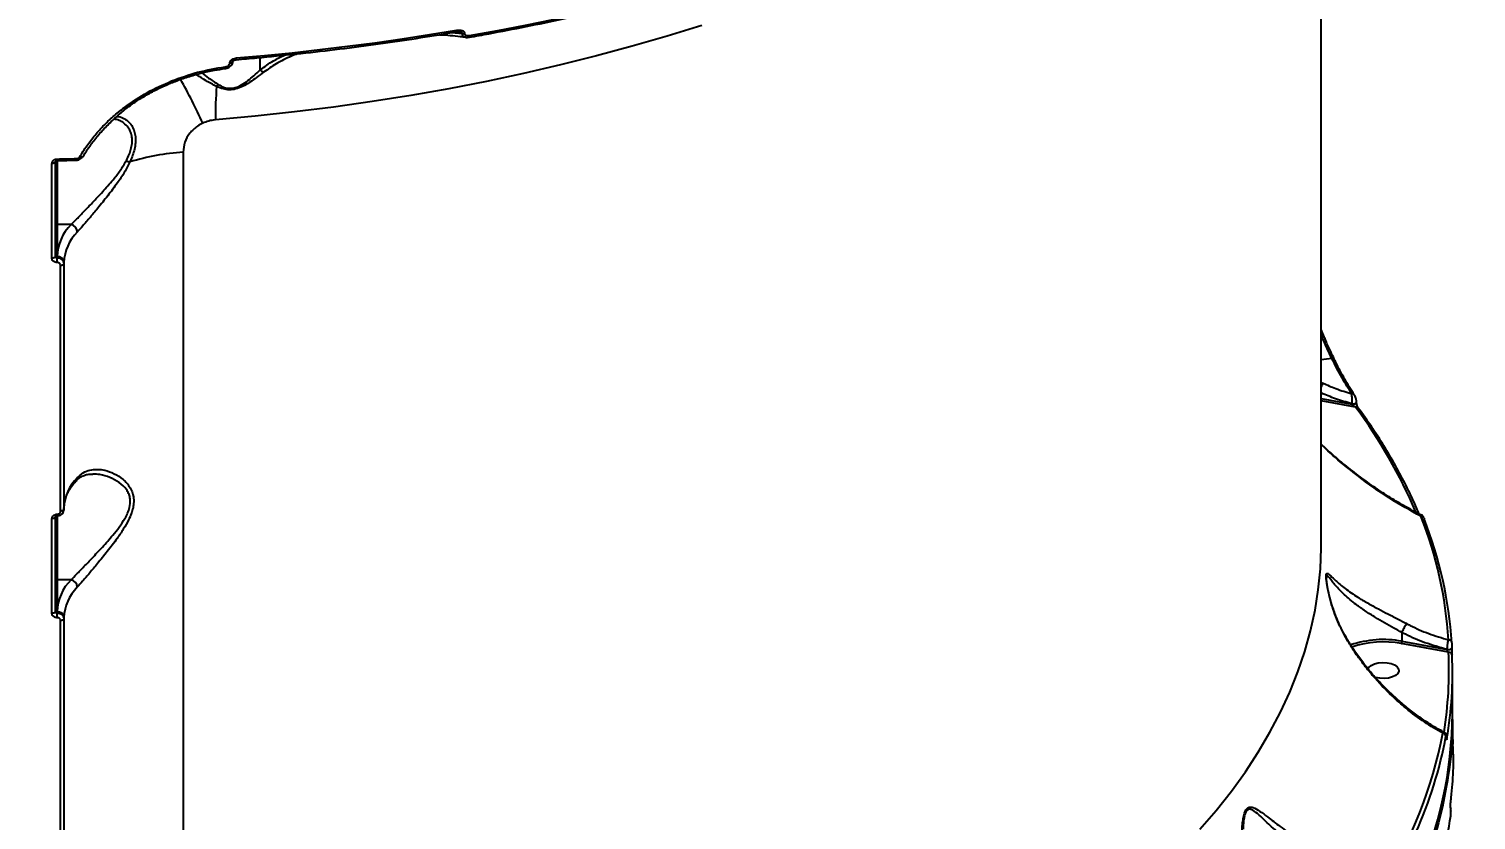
# Model space of a CAD drawing. Header units: millimetres. Extents: x -4153 to 4002, y -5023 to 3197.
# Drawn here: x -1159.8 to -740.8, y -1077 to -847.9 of the extents above; entities that cross this region are included whole.
import ezdxf

# ---------------------------------------------------------------- set-up
doc = ezdxf.new("R2010")
doc.units = ezdxf.units.MM
for name, color, linetype in [('DIKOM_ОБЪЕКТ', 7, 'Continuous'), ('DIKOM_РАЗМЕР_ЗОНА', 7, 'Continuous'), ('DIKOM_РАЗМЕР_ОБЪЕКТА', 7, 'Continuous')]:
    doc.layers.add(name, color=color, linetype=linetype)
doc.styles.add('style1', font='arialbd.ttf', dxfattribs={"width": 0.8})
doc.dimstyles.new('1-50', dxfattribs={"dimtxt": 300, "dimasz": 200, "dimexe": 100, "dimexo": 0, "dimgap": 100, "dimtad": 1, "dimtxsty": 'style1', "dimcen": 200, "dimclrd": 7, "dimclre": 7, "dimclrt": 7, "dimadec": 1, "dimazin": 2, "dimtfac": 1, "dimtmove": 0, "dimatfit": 2, "dimfxl": 0, "dimlwd": 25, "dimlwe": 18, "dimarcsym": 0})

# ---------------------------------------------------------------- blocks, each defined once
blk = doc.blocks.new('*D9')
at = {"layer": 'Defpoints', "color": 0, "transparency": 16777216}
for p in [(2370.19, 1747.32), (-2106.31, -2974.61), (1195.51, -2974.61)]:
    blk.add_point(p, dxfattribs=at)
at = {"layer": 'DIKOM_РАЗМЕР_ОБЪЕКТА', "color": 7, "lineweight": 18, "transparency": 16777216}
for p, q in [((2370.19, 1747.32), (-2206.31, 1747.32)), ((1195.51, -2974.61), (-2206.31, -2974.61))]:
    blk.add_line(p, q, dxfattribs=at)
at = {"layer": 'DIKOM_РАЗМЕР_ОБЪЕКТА', "color": 7, "lineweight": 25, "transparency": 16777216}
blk.add_line((-2106.31, 1547.32), (-2106.31, -2774.61), dxfattribs=at)
at = {"layer": 'DIKOM_РАЗМЕР_ОБЪЕКТА', "color": 7, "transparency": 16777216}
for points in [[(-2139.64, 1547.32), (-2072.98, 1547.32), (-2106.31, 1747.32)], [(-2139.64, -2774.61), (-2072.98, -2774.61), (-2106.31, -2974.61)]]:
    blk.add_solid(points, dxfattribs=at)
at = {"layer": 'DIKOM_РАЗМЕР_ОБЪЕКТА', "color": 7, "transparency": 16777216, "insert": (-2359.48, -612.26), "char_height": 300, "attachment_point": 5, "rotation": 90, "style": 'style1'}
blk.add_mtext('{\\fArial|b0|i0|c204|p34;4700}', dxfattribs=at)
blk = doc.blocks.new('*D10')
at = {"layer": 'Defpoints', "color": 0, "transparency": 16777216}
for p in [(4001.69, -909.96), (-3216.31, -1859.46), (4001.69, -4923)]:
    blk.add_point(p, dxfattribs=at)
at = {"layer": 'DIKOM_РАЗМЕР_ЗОНА', "color": 7, "lineweight": 18, "transparency": 16777216}
for p, q in [((4001.69, -909.96), (4001.69, -5023)), ((-3216.31, -1859.46), (-3216.31, -5023))]:
    blk.add_line(p, q, dxfattribs=at)
at = {"layer": 'DIKOM_РАЗМЕР_ЗОНА', "color": 7, "lineweight": 25, "transparency": 16777216}
blk.add_line((-3016.31, -4923), (3801.69, -4923), dxfattribs=at)
at = {"layer": 'DIKOM_РАЗМЕР_ЗОНА', "color": 7, "transparency": 16777216}
for points in [[(-3016.31, -4889.67), (-3016.31, -4956.33), (-3216.31, -4923)], [(3801.69, -4889.67), (3801.69, -4956.33), (4001.69, -4923)]]:
    blk.add_solid(points, dxfattribs=at)
at = {"layer": 'DIKOM_РАЗМЕР_ЗОНА', "color": 7, "transparency": 16777216, "insert": (392.69, -4669.83), "char_height": 300, "attachment_point": 5, "style": 'style1'}
blk.add_mtext('{\\fArial|b0|i0|c204|p34;7200}', dxfattribs=at)
blk = doc.blocks.new('*D11')
at = {"layer": 'Defpoints', "color": 0, "transparency": 16777216}
for p in [(2631.36, 3197.31), (-3702.81, -4429.79), (2071.05, -4429.79)]:
    blk.add_point(p, dxfattribs=at)
at = {"layer": 'DIKOM_РАЗМЕР_ЗОНА', "color": 7, "lineweight": 18, "transparency": 16777216}
for p, q in [((2631.36, 3197.31), (-3802.81, 3197.31)), ((2071.05, -4429.79), (-3802.81, -4429.79))]:
    blk.add_line(p, q, dxfattribs=at)
at = {"layer": 'DIKOM_РАЗМЕР_ЗОНА', "color": 7, "lineweight": 25, "transparency": 16777216}
blk.add_line((-3702.81, 2997.31), (-3702.81, -4229.79), dxfattribs=at)
at = {"layer": 'DIKOM_РАЗМЕР_ЗОНА', "color": 7, "transparency": 16777216}
for points in [[(-3736.14, 2997.31), (-3669.48, 2997.31), (-3702.81, 3197.31)], [(-3736.14, -4229.79), (-3669.48, -4229.79), (-3702.81, -4429.79)]]:
    blk.add_solid(points, dxfattribs=at)
at = {"layer": 'DIKOM_РАЗМЕР_ЗОНА', "color": 7, "transparency": 16777216, "insert": (-3955.98, -616.24), "char_height": 300, "attachment_point": 5, "rotation": 90, "style": 'style1'}
blk.add_mtext('{\\fArial|b0|i0|c204|p34;7600}', dxfattribs=at)
blk = doc.blocks.new('*D12')
at = {"layer": 'Defpoints', "color": 0, "transparency": 16777216}
for p in [(-1688.31, 690.56), (2486.69, 690.56), (-1688.31, -3442.2)]:
    blk.add_point(p, dxfattribs=at)
at = {"layer": 'DIKOM_РАЗМЕР_ОБЪЕКТА', "color": 7, "lineweight": 18, "transparency": 16777216}
for p, q in [((-1688.31, 690.56), (-1688.31, -3542.2)), ((2486.69, 690.56), (2486.69, -3542.2))]:
    blk.add_line(p, q, dxfattribs=at)
at = {"layer": 'DIKOM_РАЗМЕР_ОБЪЕКТА', "color": 7, "lineweight": 25, "transparency": 16777216}
blk.add_line((2286.69, -3442.2), (-1488.31, -3442.2), dxfattribs=at)
at = {"layer": 'DIKOM_РАЗМЕР_ОБЪЕКТА', "color": 7, "transparency": 16777216}
for points in [[(-1488.31, -3408.87), (-1488.31, -3475.54), (-1688.31, -3442.2)], [(2286.69, -3408.87), (2286.69, -3475.54), (2486.69, -3442.2)]]:
    blk.add_solid(points, dxfattribs=at)
at = {"layer": 'DIKOM_РАЗМЕР_ОБЪЕКТА', "color": 7, "transparency": 16777216, "insert": (399.19, -3189.03), "char_height": 300, "attachment_point": 5, "style": 'style1'}
blk.add_mtext('{\\fArial|b0|i0|c204|p34;4175}', dxfattribs=at)

msp = doc.modelspace()

# ---------------------------------------------------------------- linework, layer by layer
at = {"layer": 'DIKOM_ОБЪЕКТ', "color": 7, "linetype": 'Continuous'}
for p, q in [((-785.675, -997.291), (-785.675, -735.183)), ((-1037.436, -848.934), (-1034.333, -849.214)), ((-1034.333, -849.109), (-1036.374, -848.755)), ((-1034.333, -849.214), (-1034.333, -849.109)), ((-1033.695, -849.11), (-1033.695, -849.214)), ((-1101.656, -857.797), (-1101.656, -857.722)), ((-1100.813, -857.288), (-1100.813, -857.236)), ((-1092.863, -859.726), (-1092.863, -856.141)), ((-1102.988, -859.309), (-1102.983, -859.31)), ((-1115.173, -883.545), (-1115.173, -1183.554)), ((-1153.14, -914.283), (-1153.14, -886.854)), ((-1152.175, -886.339), (-1152.175, -913.768)), ((-1151.675, -885.994), (-1151.675, -904.54)), ((-1151.655, -886.025), (-1146.035, -885.895)), ((-1147.625, -904.54), (-1151.675, -904.54)), ((-1151.675, -904.54), (-1151.675, -913.809)), ((-1151.675, -913.809), (-1151.675, -914.169)), ((-1150.634, -987.522), (-1150.634, -916.377)), ((-1149.675, -915.523), (-1149.675, -915.863)), ((-1149.675, -915.863), (-1149.675, -987.008)), ((-784.79, -937.069), (-785.675, -934.932)), ((-782.589, -943.305), (-785.675, -943.676)), ((-781.904, -943.488), (-781.898, -943.499)), ((-785.675, -950.225), (-785.104, -950.488)), ((-785.675, -954.888), (-776.763, -956.497)), ((-776.082, -953.805), (-776.068, -953.825)), ((-775.734, -957.384), (-785.675, -955.589)), ((-776.763, -956.497), (-776.763, -956.416)), ((-775.432, -956.011), (-775.432, -955.93)), ((-1153.14, -1017.143), (-1153.14, -989.714)), ((-1152.175, -989.199), (-1152.175, -1016.628)), ((-1151.675, -988.854), (-1151.675, -1007.401)), ((-1147.625, -1007.401), (-1151.675, -1007.401)), ((-1151.675, -1007.401), (-1151.675, -1016.669)), ((-1151.675, -1016.669), (-1151.675, -1017.029)), ((-1150.634, -1090.382), (-1150.634, -1019.238)), ((-1149.675, -1018.383), (-1149.675, -1018.723)), ((-1149.675, -1018.723), (-1149.675, -1089.868)), ((-748.801, -1028.388), (-762.487, -1025.882)), ((-762.323, -1022.678), (-762.321, -1022.671)), ((-762.323, -1022.678), (-762.323, -1025.211)), ((-762.323, -1025.211), (-749.178, -1027.617)), ((-749.178, -1027.617), (-749.178, -1027.589)), ((-747.843, -1027.104), (-747.844, -1027.089)), ((-747.843, -1027.132), (-747.844, -1027.117)), ((-747.843, -1027.132), (-747.843, -1027.104)), ((-747.675, -1046.107), (-747.675, -1034.535)), ((-749.433, -1052.91), (-749.438, -1052.957)), ((-749.438, -1053.046), (-749.438, -1052.957)), ((-749.433, -1052.999), (-749.438, -1053.046)), ((-749.433, -1052.999), (-749.433, -1052.91)), ((-748.179, -1073.507), (-748.181, -1073.554)), ((-748.136, -1074.408), (-748.181, -1073.554)), ((-748.134, -1074.359), (-748.136, -1074.408))]:
    msp.add_line(p, q, dxfattribs=at)
at = {"layer": 'DIKOM_ОБЪЕКТ', "color": 7, "linetype": 'Continuous', "flags": 128}
for points in [[(-1032.221, -849.761), (-1024.088, -848.286), (-1016.016, -846.725), (-1008.007, -845.079), (-1000.066, -843.348), (-992.196, -841.534), (-984.4, -839.638), (-976.681, -837.659), (-969.042, -835.599)], [(-965.035, -846.834), (-975.006, -849.94), (-985.155, -852.887), (-995.474, -855.674), (-1005.954, -858.297), (-1016.584, -860.754), (-1027.354, -863.043), (-1038.255, -865.162), (-1049.277, -867.109), (-1060.408, -868.882), (-1071.639, -870.479), (-1082.96, -871.899), (-1094.36, -873.14), (-1105.828, -874.202)], [(-1099.7, -856.273), (-1091.622, -855.549), (-1083.574, -854.744), (-1075.557, -853.858), (-1067.575, -852.892), (-1059.632, -851.845), (-1051.73, -850.719), (-1043.872, -849.514), (-1036.061, -848.23)], [(-1036.207, -848.727), (-1036.2, -848.725), (-1036.153, -848.693), (-1036.114, -848.624), (-1036.085, -848.521), (-1036.067, -848.388), (-1036.061, -848.23)], [(-1032.37, -850.258), (-1032.352, -850.253), (-1032.307, -850.214), (-1032.27, -850.143), (-1032.243, -850.041), (-1032.226, -849.912), (-1032.221, -849.761)], [(-1100.813, -857.213), (-1100.85, -857.352), (-1100.964, -857.486), (-1101.147, -857.598), (-1101.384, -857.679), (-1101.656, -857.722)], [(-1100.813, -857.288), (-1100.85, -857.426), (-1100.964, -857.56), (-1101.147, -857.672), (-1101.384, -857.753), (-1101.656, -857.797)], [(-1131.262, -870.569), (-1131.304, -870.588), (-1131.37, -870.582), (-1131.453, -870.547), (-1131.552, -870.483), (-1131.661, -870.395), (-1131.778, -870.284)], [(-1152.175, -886.339), (-1152.193, -886.437), (-1152.248, -886.532), (-1152.337, -886.619), (-1152.456, -886.697), (-1152.602, -886.761), (-1152.769, -886.81), (-1152.95, -886.841), (-1153.14, -886.854)], [(-1151.637, -885.54), (-1150.933, -885.526), (-1150.23, -885.511), (-1149.527, -885.495), (-1148.823, -885.479), (-1148.12, -885.463), (-1147.417, -885.446), (-1146.713, -885.428), (-1146.01, -885.41)], [(-1144.302, -884.897), (-1144.338, -884.945), (-1144.413, -884.995), (-1144.517, -885.024), (-1144.643, -885.03), (-1144.789, -885.014), (-1144.949, -884.975), (-1145.116, -884.916)], [(-1152.175, -913.768), (-1152.193, -913.867), (-1152.248, -913.961), (-1152.337, -914.049), (-1152.456, -914.126), (-1152.602, -914.19), (-1152.769, -914.239), (-1152.95, -914.27), (-1153.14, -914.283)], [(-1149.675, -915.863), (-1149.693, -915.961), (-1149.747, -916.055), (-1149.835, -916.142), (-1149.954, -916.22), (-1150.099, -916.284), (-1150.264, -916.332), (-1150.445, -916.364), (-1150.634, -916.377)], [(-776.763, -956.416), (-776.485, -956.444), (-776.203, -956.431), (-775.939, -956.378), (-775.715, -956.289), (-775.548, -956.171), (-775.453, -956.034), (-775.432, -955.923)], [(-776.763, -956.497), (-776.485, -956.525), (-776.203, -956.512), (-775.939, -956.459), (-775.715, -956.37), (-775.548, -956.252), (-775.453, -956.114), (-775.432, -956.012)], [(-1149.675, -987.008), (-1149.693, -987.106), (-1149.747, -987.2), (-1149.835, -987.287), (-1149.954, -987.364), (-1150.099, -987.429), (-1150.264, -987.477), (-1150.445, -987.509), (-1150.634, -987.522)], [(-1152.175, -989.199), (-1152.193, -989.297), (-1152.248, -989.392), (-1152.337, -989.48), (-1152.456, -989.557), (-1152.602, -989.621), (-1152.769, -989.67), (-1152.95, -989.701), (-1153.14, -989.714)], [(-755.934, -989.517), (-755.906, -989.612), (-755.889, -989.77)], [(-820.784, -1079.682), (-816.066, -1074.195), (-811.676, -1068.636), (-807.617, -1063.011), (-803.893, -1057.325), (-800.507, -1051.582), (-797.463, -1045.79), (-794.764, -1039.952), (-792.411, -1034.075), (-790.407, -1028.163), (-788.755, -1022.223), (-787.455, -1016.259), (-786.508, -1010.278), (-785.917, -1004.285), (-785.68, -998.285), (-785.675, -997.291)], [(-1152.175, -1016.628), (-1152.193, -1016.727), (-1152.248, -1016.821), (-1152.337, -1016.909), (-1152.456, -1016.986), (-1152.602, -1017.05), (-1152.769, -1017.099), (-1152.95, -1017.13), (-1153.14, -1017.143)], [(-1149.675, -1018.723), (-1149.693, -1018.821), (-1149.747, -1018.915), (-1149.835, -1019.002), (-1149.954, -1019.08), (-1150.099, -1019.144), (-1150.264, -1019.193), (-1150.445, -1019.224), (-1150.634, -1019.238)], [(-749.178, -1027.589), (-748.942, -1027.616), (-748.7, -1027.614), (-748.467, -1027.581), (-748.255, -1027.52), (-748.078, -1027.435), (-747.946, -1027.331), (-747.866, -1027.213), (-747.843, -1027.104)], [(-749.178, -1027.617), (-748.942, -1027.645), (-748.7, -1027.642), (-748.467, -1027.609), (-748.255, -1027.549), (-748.078, -1027.464), (-747.946, -1027.359), (-747.866, -1027.242), (-747.843, -1027.132)], [(-772.097, -1033.248), (-771.853, -1032.816), (-771.212, -1032.245), (-770.285, -1031.79), (-769.147, -1031.487), (-767.889, -1031.363), (-766.614, -1031.425), (-765.425, -1031.67), (-764.418, -1032.078), (-763.675, -1032.616), (-763.256, -1033.239), (-763.195, -1033.898), (-763.497, -1034.539), (-764.138, -1035.11), (-765.065, -1035.566), (-766.203, -1035.868), (-767.461, -1035.993), (-768.736, -1035.93), (-769.925, -1035.685)]]:
    msp.add_lwpolyline(points, dxfattribs=at)
at = {"layer": 'DIKOM_ОБЪЕКТ', "color": 7, "linetype": 'Continuous'}
for centre, radius, start, end in [((-1034.014, -847.236), 1.901, 260.32139, 279.65722), ((-1034.014, -847.34), 1.901, 260.32139, 279.65722), ((-1103.849, -859.034), 0.909, 342.37124, 13.15282), ((-1100.355, -856.419), 0.672, 329.35715, 12.54962), ((-1117.703, -862.699), 0.877, 195.74318, 228.13433), ((-1270.099, -948.76), 176.692, 24.6197, 29.25729), ((-977.274, -873.649), 128.555, 175.92824, 180.24646), ((-1107.272, -862.388), 2.77, 309.64837, 325.43221), ((-1110.708, -950.934), 67.536, 93.79031, 107.11321), ((-1154.068, -885.689), 2.436, 352.08586, 3.523), ((-1147.875, -885.557), 1.87, 349.58317, 4.51093), ((-1129.115, -880.269), 6.292, 246.47343, 256.52342), ((-1151.708, -904.073), 0.469, 184.77018, 274.02499), ((-1137.905, -914.307), 13.779, 134.86078, 177.9254), ((-1148.187, -906.848), 2.375, 3.65866, 76.29134), ((-1136.561, -915.998), 13.122, 134.85934, 177.92697), ((-1151.542, -915.678), 1.874, 4.73541, 94.06256), ((-1174.537, -915.495), 22.9, 359.88564, 3.31986), ((-782.38, -943.898), 0.628, 40.71769, 109.41575), ((-777.464, -955.489), 9.131, 146.79221, 154.04933), ((-776.661, -954.265), 0.739, 38.47793, 101.726), ((-775.537, -958.141), 0.783, 38.91933, 104.60256), ((-896.447, -1046.992), 150.338, 23.17698, 36.5873), ((-1136.562, -987.143), 13.122, 134.85899, 177.92732), ((-1147.132, -977.876), 1.315, 318.29289, 1.52408), ((-1154.123, -988.549), 2.491, 352.24064, 3.42553), ((-756.706, -989.842), 0.838, 22.83302, 96.24558), ((-866.403, -1032.279), 117.838, 3.63884, 21.54313), ((-865.728, -1033.134), 118.089, 3.63809, 21.54377), ((-1151.708, -1006.933), 0.469, 184.77641, 274.01875), ((-1137.906, -1017.167), 13.779, 134.8599, 177.92628), ((-1136.562, -1018.858), 13.122, 134.85899, 177.92732), ((-1148.187, -1009.708), 2.375, 3.65866, 76.29134), ((-1151.542, -1018.538), 1.874, 4.73325, 94.06473), ((-1174.537, -1018.355), 22.9, 359.88564, 3.31986), ((-767.639, -1054.515), 29.783, 79.71785, 108.62425), ((-767.681, -1053.779), 28.376, 79.45385, 108.68123), ((-748.781, -1025.707), 0.907, 4.21004, 91.37706), ((-860.517, -1033.671), 111.841, 350.80511, 2.70745), ((-859.813, -1034.529), 112.137, 350.32342, 2.70692), ((-748.721, -1029.308), 0.923, 4.65635, 94.95736), ((-865.663, -1045.518), 117.99, 335.50856, 359.71436), ((-878.672, -1027.113), 130.566, 328.07016, 349.08133), ((-871.346, -1029.938), 123.916, 335.85024, 349.39408), ((-750.523, -1052.822), 0.978, 4.5123, 86.91918), ((-750.15, -1053.411), 0.879, 2.19832, 36.19243)]:
    msp.add_arc(centre, radius, start, end, dxfattribs=at)
for points, knots in [([(-1032.37, -850.258), (-1030.46, -849.918), (-1024.921, -848.932), (-1015.833, -847.183), (-1005.15, -844.962), (-994.59, -842.588), (-984.161, -840.065), (-975.731, -837.885), (-970.794, -836.532), (-969.248, -836.109)], [0, 0, 0, 0, 0.0879806, 0.2551317, 0.4222891, 0.5894507, 0.7566152, 0.9237863, 1, 1, 1, 1]), ([(-1099.778, -856.762), (-1097.785, -856.589), (-1092.007, -856.087), (-1082.484, -855.135), (-1071.238, -853.852), (-1060.064, -852.409), (-1049.167, -850.836), (-1041.232, -849.575), (-1036.991, -848.859), (-1036.207, -848.727)], [0, 0, 0, 0, 0.0925207, 0.2683029, 0.4440847, 0.6198745, 0.7956623, 0.9622028, 1, 1, 1, 1]), ([(-1041.034, -849.517), (-1040.915, -849.521), (-1038.904, -849.596), (-1036.354, -849.829), (-1033.922, -850.17), (-1033.403, -850.243)], [0, 0, 0, 0, 0.0470232, 0.7969028, 1, 1, 1, 1]), ([(-1036.206, -848.746), (-1036.136, -848.728), (-1035.834, -848.651), (-1035.488, -848.662), (-1035.284, -848.712), (-1035.258, -848.719)], [0, 0, 0, 0, 0.2068734, 0.9008212, 1, 1, 1, 1]), ([(-1036.061, -848.23), (-1035.75, -848.196), (-1035.154, -848.13), (-1034.42, -848.269), (-1033.969, -848.525), (-1033.738, -848.802), (-1033.709, -849.007), (-1033.695, -849.11)], [0, 0, 0, 0, 0.3089118, 0.5923256, 0.7697272, 0.8844673, 1, 1, 1, 1]), ([(-1034.333, -849.109), (-1034.335, -849.095), (-1034.341, -849.062), (-1034.385, -849.005), (-1034.53, -848.904), (-1034.86, -848.781), (-1035.169, -848.755), (-1035.355, -848.74)], [0, 0, 0, 0, 0.0440227, 0.0982681, 0.1971149, 0.5172171, 1, 1, 1, 1]), ([(-1033.406, -850.257), (-1033.546, -850.238), (-1033.83, -850.199), (-1034.11, -849.932), (-1034.291, -849.602), (-1034.319, -849.346), (-1034.333, -849.214)], [0, 0, 0, 0, 0.2780337, 0.564418, 0.7762149, 1, 1, 1, 1]), ([(-1033.695, -849.214), (-1033.686, -849.28), (-1033.668, -849.413), (-1033.521, -849.589), (-1033.24, -849.746), (-1032.784, -849.828), (-1032.415, -849.784), (-1032.221, -849.761)], [0, 0, 0, 0, 0.119027, 0.2374465, 0.4123325, 0.6910466, 1, 1, 1, 1]), ([(-1033.379, -850.282), (-1033.343, -850.29), (-1033.054, -850.352), (-1032.705, -850.34), (-1032.41, -850.256), (-1032.371, -850.245)], [0, 0, 0, 0, 0.1112384, 0.8824582, 1, 1, 1, 1]), ([(-1118.547, -862.937), (-1116.045, -862.022), (-1110.979, -860.169), (-1105.658, -859.279), (-1102.964, -858.828)], [0, 0, 0, 0, 0.4937669, 1, 1, 1, 1]), ([(-1102.985, -859.297), (-1102.897, -859.287), (-1102.491, -859.243), (-1101.867, -858.974), (-1101.243, -858.476), (-1100.912, -857.907), (-1100.78, -857.486), (-1100.814, -857.29), (-1100.815, -857.286)], [0, 0, 0, 0, 0.0822095, 0.3768364, 0.6102188, 0.8113127, 0.9964824, 1, 1, 1, 1]), ([(-1102.964, -858.828), (-1102.798, -858.793), (-1102.469, -858.726), (-1102.063, -858.497), (-1101.798, -858.231), (-1101.673, -857.993), (-1101.66, -857.852), (-1101.656, -857.797)], [0, 0, 0, 0, 0.2718412, 0.5388019, 0.7375412, 0.8966332, 1, 1, 1, 1]), ([(-1101.656, -857.722), (-1101.64, -857.601), (-1101.61, -857.36), (-1101.366, -856.991), (-1100.939, -856.634), (-1100.348, -856.367), (-1099.904, -856.303), (-1099.7, -856.273)], [0, 0, 0, 0, 0.1523182, 0.3040459, 0.5080346, 0.773244, 1, 1, 1, 1]), ([(-1100.815, -857.241), (-1100.815, -857.239), (-1100.814, -857.235), (-1100.782, -857.185), (-1100.717, -857.117), (-1100.594, -857.018), (-1100.374, -856.899), (-1100.084, -856.793), (-1099.872, -856.785), (-1099.778, -856.781)], [0, 0, 0, 0, 0.06829047, 0.1407862, 0.22634651, 0.33620275, 0.51749378, 0.78814322, 1, 1, 1, 1]), ([(-1092.861, -859.734), (-1091.62, -858.815), (-1089.434, -857.198), (-1086.93, -855.973), (-1085.847, -855.443)], [0, 0, 0, 0, 0.5677032, 1, 1, 1, 1]), ([(-1082.052, -855.059), (-1082.642, -855.283), (-1084.807, -856.107), (-1088.16, -857.814), (-1090.676, -859.568), (-1091.863, -860.394)], [0, 0, 0, 0, 0.1652596, 0.6064339, 1, 1, 1, 1]), ([(-1131.778, -870.284), (-1129.742, -868.879), (-1125.621, -866.038), (-1120.923, -863.978), (-1118.547, -862.937)], [0, 0, 0, 0, 0.4941788, 1, 1, 1, 1]), ([(-1118.28, -863.372), (-1118.02, -863.26), (-1116.564, -862.636), (-1113.797, -861.711), (-1109.995, -860.623), (-1106.376, -859.818), (-1104.026, -859.483), (-1102.984, -859.334)], [0, 0, 0, 0, 0.0536683, 0.3010981, 0.5500236, 0.8003511, 1, 1, 1, 1]), ([(-1105.504, -864.521), (-1106.543, -863.969), (-1108.624, -862.863), (-1110.501, -861.636), (-1111.292, -861.131), (-1111.4, -861.062)], [0, 0, 0, 0, 0.4629231, 0.9266492, 1, 1, 1, 1]), ([(-1109.714, -860.602), (-1109.101, -861.094), (-1107.753, -862.175), (-1105.966, -863.329), (-1104.991, -863.96)], [0, 0, 0, 0, 0.4542248, 1, 1, 1, 1]), ([(-1091.863, -860.394), (-1092.546, -860.918), (-1093.809, -861.886), (-1095.814, -863.321), (-1097.794, -864.494), (-1099.836, -865.316), (-1101.807, -865.563), (-1103.754, -865.274), (-1104.866, -864.796), (-1105.504, -864.521)], [0, 0, 0, 0, 0.1839836, 0.3401645, 0.4956608, 0.6241959, 0.7374804, 0.8492188, 1, 1, 1, 1]), ([(-1104.991, -863.96), (-1104.432, -864.264), (-1103.474, -864.787), (-1101.839, -865.118), (-1100.718, -865.012), (-1099.55, -864.715), (-1098.109, -864.039), (-1096.362, -862.815), (-1094.588, -861.305), (-1093.473, -860.285), (-1092.863, -859.726)], [0, 0, 0, 0, 0.1504005, 0.257911, 0.3420764, 0.3655621, 0.4905052, 0.6488117, 0.8079323, 1, 1, 1, 1]), ([(-1092.863, -859.726), (-1092.863, -859.728), (-1092.863, -859.729), (-1092.862, -859.732), (-1092.861, -859.733), (-1092.861, -859.734)], [0, 0, 0, 0, 0.4201376, 0.7687833, 1, 1, 1, 1]), ([(-1091.863, -860.394), (-1091.894, -860.383), (-1092.059, -860.325), (-1092.405, -860.145), (-1092.698, -859.88), (-1092.861, -859.734)], [0, 0, 0, 0, 0.0927681, 0.4978706, 1, 1, 1, 1]), ([(-1131.237, -870.601), (-1130.784, -870.256), (-1129.319, -869.14), (-1126.64, -867.453), (-1123.227, -865.565), (-1120.424, -864.21), (-1118.737, -863.555), (-1118.278, -863.378)], [0, 0, 0, 0, 0.1172688, 0.3790618, 0.6408563, 0.9023937, 1, 1, 1, 1]), ([(-1145.116, -884.916), (-1144.448, -883.832), (-1143.111, -881.665), (-1140.723, -878.591), (-1138.048, -875.646), (-1135.084, -872.845), (-1132.88, -871.137), (-1131.778, -870.284)], [0, 0, 0, 0, 0.1976858, 0.3953937, 0.5930917, 0.7965507, 1, 1, 1, 1]), ([(-1141.967, -881.515), (-1141.926, -881.454), (-1141.214, -880.387), (-1139.579, -878.426), (-1137.064, -875.653), (-1134.259, -873.072), (-1132.294, -871.398), (-1131.217, -870.644), (-1131.204, -870.635)], [0, 0, 0, 0, 0.0146934, 0.259497, 0.5052827, 0.7513915, 0.9969893, 1, 1, 1, 1]), ([(-1131.627, -886.038), (-1131.529, -885.843), (-1130.901, -884.594), (-1130.193, -882.742), (-1129.889, -880.638), (-1129.934, -879.538), (-1130.115, -878.479), (-1130.437, -877.469), (-1131.205, -876.164), (-1132.305, -875.076), (-1133.695, -874.246), (-1134.709, -874.084), (-1135.217, -874.002)], [0, 0, 0, 0, 0.03130951, 0.2004969, 0.29024988, 0.38001197, 0.3969252, 0.49475318, 0.59273788, 0.72818169, 0.86381528, 1, 1, 1, 1]), ([(-1134.382, -873.221), (-1134.356, -873.218), (-1133.702, -873.149), (-1132.599, -873.573), (-1131.155, -874.463), (-1130.119, -875.666), (-1129.405, -877.077), (-1128.992, -878.594), (-1128.895, -880.352), (-1129.19, -882.736), (-1129.883, -884.806), (-1130.488, -886.176), (-1130.582, -886.388)], [0, 0, 0, 0, 0.0066425, 0.1681103, 0.2964427, 0.4246293, 0.5191675, 0.6135892, 0.7097059, 0.8058164, 0.9699743, 1, 1, 1, 1]), ([(-1109.469, -875.151), (-1109.989, -875.421), (-1111.443, -876.178), (-1113.368, -878.041), (-1114.884, -880.68), (-1115.076, -882.584), (-1115.173, -883.545)], [0, 0, 0, 0, 0.1529475, 0.4283697, 0.7114299, 1, 1, 1, 1]), ([(-1105.828, -874.202), (-1105.886, -874.207), (-1106.526, -874.265), (-1107.779, -874.479), (-1108.899, -874.924), (-1109.469, -875.151)], [0, 0, 0, 0, 0.0467824, 0.5142553, 1, 1, 1, 1]), ([(-1144.2, -884.95), (-1144.086, -884.743), (-1143.437, -883.56), (-1142.632, -882.44), (-1141.967, -881.515)], [0, 0, 0, 0, 0.1745131, 1, 1, 1, 1]), ([(-1153.14, -886.854), (-1153.133, -886.759), (-1153.115, -886.52), (-1152.935, -886.155), (-1152.595, -885.822), (-1152.144, -885.592), (-1151.806, -885.557), (-1151.637, -885.54)], [0, 0, 0, 0, 0.1406397, 0.3550994, 0.5698625, 0.7848467, 1, 1, 1, 1]), ([(-1152.162, -886.312), (-1152.163, -886.295), (-1152.164, -886.267), (-1152.077, -886.166), (-1151.955, -886.088), (-1151.801, -886.036), (-1151.651, -886.02), (-1151.566, -886.029), (-1151.535, -886.033)], [0, 0, 0, 0, 0.2755858, 0.4590789, 0.6095598, 0.7622434, 0.9132564, 1, 1, 1, 1]), ([(-1147.625, -904.54), (-1147.084, -904.007), (-1145.929, -902.866), (-1143.818, -900.685), (-1141.296, -898.043), (-1138.443, -894.992), (-1135.712, -891.888), (-1133.319, -888.915), (-1132.196, -887.006), (-1131.627, -886.038)], [0, 0, 0, 0, 0.1227124, 0.2624629, 0.4060151, 0.5749222, 0.7482616, 0.8723702, 1, 1, 1, 1]), ([(-1146.036, -885.879), (-1145.949, -885.879), (-1145.605, -885.882), (-1145.048, -885.663), (-1144.522, -885.277), (-1144.352, -884.939), (-1144.287, -884.811)], [0, 0, 0, 0, 0.1191593, 0.4714883, 0.7998144, 1, 1, 1, 1]), ([(-1146.01, -885.41), (-1145.897, -885.397), (-1145.672, -885.372), (-1145.372, -885.216), (-1145.198, -885.047), (-1145.13, -884.938), (-1145.116, -884.916)], [0, 0, 0, 0, 0.3067513, 0.6133358, 0.9194678, 1, 1, 1, 1]), ([(-1130.582, -886.388), (-1131.096, -887.416), (-1132.145, -889.511), (-1134.4, -892.78), (-1137.033, -896.252), (-1139.74, -899.591), (-1142.176, -902.515), (-1144.193, -904.89), (-1145.304, -906.125), (-1145.817, -906.696)], [0, 0, 0, 0, 0.1260956, 0.2567306, 0.4243384, 0.5968658, 0.7353019, 0.8775703, 1, 1, 1, 1]), ([(-1151.637, -915.541), (-1151.748, -915.537), (-1152.028, -915.526), (-1152.45, -915.38), (-1152.831, -915.096), (-1153.091, -914.716), (-1153.124, -914.427), (-1153.14, -914.283)], [0, 0, 0, 0, 0.1419081, 0.3567183, 0.571296, 0.7857016, 1, 1, 1, 1]), ([(-1152.175, -913.768), (-1152.17, -913.816), (-1152.159, -913.912), (-1152.072, -914.036), (-1151.945, -914.126), (-1151.805, -914.169), (-1151.712, -914.169), (-1151.675, -914.169)], [0, 0, 0, 0, 0.2140199, 0.4282095, 0.6429348, 0.8580695, 1, 1, 1, 1]), ([(-1151.675, -914.169), (-1151.527, -914.176), (-1151.155, -914.193), (-1150.593, -914.393), (-1150.086, -914.776), (-1149.741, -915.286), (-1149.697, -915.67), (-1149.675, -915.863)], [0, 0, 0, 0, 0.1417361, 0.3563978, 0.5709482, 0.7854327, 1, 1, 1, 1]), ([(-1150.634, -916.377), (-1150.646, -916.281), (-1150.668, -916.089), (-1150.84, -915.836), (-1151.094, -915.647), (-1151.376, -915.55), (-1151.563, -915.543), (-1151.637, -915.541)], [0, 0, 0, 0, 0.2142181, 0.4285789, 0.6431536, 0.8580657, 1, 1, 1, 1]), ([(-782.589, -943.305), (-783.511, -941.396), (-784.57, -939.203), (-785.548, -936.694), (-785.675, -936.369)], [0, 0, 0, 0, 0.870424, 1, 1, 1, 1]), ([(-781.895, -943.483), (-782.24, -942.769), (-783.067, -941.061), (-784.037, -938.902), (-784.644, -937.426), (-784.79, -937.069)], [0, 0, 0, 0, 0.3520113, 0.8431514, 1, 1, 1, 1]), ([(-776.811, -953.541), (-777.755, -952.071), (-779.666, -949.095), (-781.607, -945.251), (-782.589, -943.305)], [0, 0, 0, 0, 0.4938467, 1, 1, 1, 1]), ([(-779.259, -948.578), (-779.66, -947.852), (-780.541, -946.256), (-781.42, -944.472), (-781.899, -943.499)], [0, 0, 0, 0, 0.45495076, 1, 1, 1, 1]), ([(-785.104, -950.488), (-783.894, -951.026), (-781.175, -952.234), (-778.368, -953.075), (-776.811, -953.541)], [0, 0, 0, 0, 0.4451097, 1, 1, 1, 1]), ([(-776.088, -953.809), (-776.089, -953.806), (-776.556, -953.117), (-777.534, -951.573), (-778.59, -949.818), (-779.17, -948.744), (-779.259, -948.578)], [0, 0, 0, 0, 0.0016398, 0.4587013, 0.9166074, 1, 1, 1, 1]), ([(-776.763, -956.416), (-778.375, -955.973), (-781.393, -955.143), (-784.315, -953.877), (-785.675, -953.287)], [0, 0, 0, 0, 0.5343833, 1, 1, 1, 1]), ([(-776.763, -956.416), (-776.756, -956.222), (-776.743, -955.834), (-776.742, -955.165), (-776.753, -954.506), (-776.776, -953.933), (-776.8, -953.663), (-776.811, -953.541)], [0, 0, 0, 0, 0.19605217, 0.39177541, 0.59611732, 0.81706153, 1, 1, 1, 1]), ([(-775.518, -955.229), (-775.552, -955.078), (-775.633, -954.716), (-775.82, -954.23), (-776.001, -953.96), (-776.084, -953.835)], [0, 0, 0, 0, 0.2777893, 0.667629, 1, 1, 1, 1]), ([(-775.441, -955.923), (-775.443, -955.734), (-775.446, -955.502), (-775.506, -955.272), (-775.518, -955.229)], [0, 0, 0, 0, 0.8120076, 1, 1, 1, 1]), ([(-775.734, -957.384), (-775.865, -957.319), (-776.106, -957.201), (-776.412, -956.985), (-776.605, -956.803), (-776.699, -956.678), (-776.739, -956.603), (-776.76, -956.543), (-776.762, -956.51), (-776.763, -956.497)], [0, 0, 0, 0, 0.3386774, 0.6208354, 0.8057757, 0.875971, 0.9257821, 0.9716912, 1, 1, 1, 1]), ([(-774.934, -957.637), (-774.942, -957.627), (-774.97, -957.592), (-775.087, -957.388), (-775.224, -957.063), (-775.34, -956.678), (-775.402, -956.369), (-775.429, -956.147), (-775.431, -956.051), (-775.431, -956.012)], [0, 0, 0, 0, 0.0704855, 0.2593272, 0.5057206, 0.692611, 0.8267336, 0.9291259, 1, 1, 1, 1]), ([(-757.315, -988.335), (-757.557, -987.757), (-758.614, -985.24), (-760.703, -980.809), (-763.702, -975.061), (-767.014, -969.358), (-770.564, -963.804), (-773.272, -959.913), (-774.743, -957.902), (-774.928, -957.649)], [0, 0, 0, 0, 0.0553284, 0.2410588, 0.4268296, 0.6126539, 0.7985275, 0.9747113, 1, 1, 1, 1]), ([(-756.605, -988.684), (-757.1, -988.444), (-759.037, -987.505), (-762.428, -985.59), (-766.783, -982.939), (-771.162, -979.989), (-775.555, -976.775), (-779.862, -973.331), (-783.25, -970.437), (-785.133, -968.63), (-785.675, -968.111)], [0, 0, 0, 0, 0.0496349, 0.1942653, 0.3409758, 0.4897713, 0.6405937, 0.7935044, 0.9405773, 1, 1, 1, 1]), ([(-756.797, -989.009), (-759.869, -987.317), (-764.964, -984.511), (-771.98, -979.704), (-777.902, -975.143), (-782.492, -971.305), (-785.029, -968.805), (-785.675, -968.167)], [0, 0, 0, 0, 0.3104562, 0.5148972, 0.7193286, 0.9284739, 1, 1, 1, 1]), ([(-1145.817, -977.841), (-1145.262, -977.334), (-1144.151, -976.319), (-1142.174, -975.573), (-1140.052, -975.344), (-1137.676, -975.649), (-1135.095, -976.563), (-1132.537, -978.219), (-1130.502, -980.463), (-1129.549, -982.857), (-1129.432, -984.919), (-1129.644, -986.589), (-1130.167, -988.319), (-1131.087, -990.42), (-1132.467, -992.816), (-1134.567, -995.877), (-1137.121, -999.229), (-1139.839, -1002.567), (-1142.247, -1005.462), (-1144.235, -1007.798), (-1145.319, -1009.002), (-1145.817, -1009.556)], [0, 0, 0, 0, 0.0554777, 0.1110244, 0.1664992, 0.2220063, 0.2900261, 0.3579642, 0.4226763, 0.477409, 0.5052477, 0.5330958, 0.5627101, 0.5923755, 0.6404307, 0.6885816, 0.7603272, 0.8320617, 0.8909999, 0.9498682, 1, 1, 1, 1]), ([(-1149.675, -986.668), (-1149.668, -986.398), (-1149.646, -985.563), (-1149.382, -984.165), (-1148.764, -982.48), (-1147.833, -980.824), (-1146.903, -979.586), (-1146.29, -978.906), (-1146.153, -978.754)], [0, 0, 0, 0, 0.1027401, 0.3181998, 0.5309333, 0.7384758, 0.941515, 1, 1, 1, 1]), ([(-1147.625, -1007.401), (-1147.1, -1006.883), (-1145.964, -1005.761), (-1143.884, -1003.613), (-1141.371, -1000.984), (-1138.525, -997.938), (-1135.852, -994.925), (-1133.636, -992.141), (-1132.185, -989.998), (-1131.201, -988.088), (-1130.546, -986.256), (-1130.402, -984.735), (-1130.594, -983.395), (-1130.92, -982.38), (-1131.866, -980.761), (-1133.702, -979.072), (-1136.38, -977.669), (-1139.006, -976.884), (-1140.647, -976.807), (-1141.344, -976.774)], [0, 0, 0, 0, 0.0614316, 0.1331444, 0.206803, 0.2939334, 0.3833538, 0.4406194, 0.4990518, 0.5330415, 0.567942, 0.6178988, 0.631208, 0.6623773, 0.6945854, 0.7715352, 0.853517, 0.9377497, 1, 1, 1, 1]), ([(-1146.144, -978.782), (-1146.047, -978.667), (-1145.671, -978.221), (-1144.899, -977.67), (-1143.793, -977.112), (-1142.605, -976.795), (-1141.731, -976.787), (-1141.347, -976.784)], [0, 0, 0, 0, 0.07525782, 0.29062466, 0.53424727, 0.79573394, 1, 1, 1, 1]), ([(-1153.14, -989.714), (-1153.133, -989.619), (-1153.115, -989.38), (-1152.935, -989.015), (-1152.595, -988.683), (-1152.144, -988.452), (-1151.806, -988.417), (-1151.637, -988.4)], [0, 0, 0, 0, 0.1406375, 0.3551343, 0.569861, 0.7848418, 1, 1, 1, 1]), ([(-1151.656, -988.871), (-1151.598, -988.873), (-1151.284, -988.888), (-1150.714, -988.694), (-1150.105, -988.242), (-1149.758, -987.629), (-1149.632, -987.136), (-1149.693, -986.883), (-1149.703, -986.84)], [0, 0, 0, 0, 0.0538767, 0.2916804, 0.5387822, 0.751453, 0.9573194, 1, 1, 1, 1]), ([(-1151.637, -988.4), (-1151.524, -988.388), (-1151.299, -988.365), (-1150.998, -988.211), (-1150.771, -987.988), (-1150.652, -987.745), (-1150.639, -987.585), (-1150.634, -987.522)], [0, 0, 0, 0, 0.2150654, 0.4302018, 0.6449226, 0.8594308, 1, 1, 1, 1]), ([(-756.797, -989.009), (-756.755, -988.878), (-756.684, -988.66), (-756.632, -988.688), (-756.612, -988.7)], [0, 0, 0, 0, 0.60146012, 1, 1, 1, 1]), ([(-755.95, -989.525), (-755.986, -989.416), (-756.054, -989.217), (-756.226, -988.968), (-756.415, -988.761), (-756.565, -988.698), (-756.605, -988.681)], [0, 0, 0, 0, 0.3526385, 0.6429283, 0.9050098, 1, 1, 1, 1]), ([(-1152.162, -989.173), (-1152.163, -989.156), (-1152.164, -989.127), (-1152.077, -989.026), (-1151.955, -988.948), (-1151.801, -988.896), (-1151.651, -988.88), (-1151.566, -988.889), (-1151.535, -988.893)], [0, 0, 0, 0, 0.2755858, 0.4590789, 0.6095598, 0.7622434, 0.9132564, 1, 1, 1, 1]), ([(-778.217, -1024.739), (-779.151, -1023.004), (-781.041, -1019.492), (-782.687, -1014.632), (-783.574, -1011.076), (-783.981, -1008.932), (-784.193, -1007.447), (-784.272, -1006.282), (-784.185, -1005.589), (-783.912, -1005.484), (-783.476, -1005.767), (-782.73, -1006.463), (-781.341, -1007.809), (-779.314, -1009.526), (-777.041, -1011.173), (-774.924, -1012.572), (-772.325, -1014.13), (-769.387, -1015.741), (-766.368, -1017.307), (-763.578, -1018.717), (-761.75, -1019.664), (-760.92, -1020.094)], [0, 0, 0, 0, 0.091327, 0.184876, 0.239019, 0.266438, 0.2946554, 0.3210566, 0.3475173, 0.383035, 0.4182934, 0.4536313, 0.5268366, 0.6259305, 0.6770939, 0.7282391, 0.79039, 0.854061, 0.9046404, 0.9566776, 1, 1, 1, 1]), ([(-762.321, -1022.671), (-762.322, -1022.671), (-763.113, -1022.275), (-764.802, -1021.278), (-767.417, -1019.848), (-770.232, -1018.192), (-772.989, -1016.437), (-776.105, -1014.227), (-779.094, -1011.684), (-781.213, -1009.48), (-782.511, -1007.846), (-783.282, -1006.833), (-783.824, -1006.212), (-784.101, -1006.201), (-784.198, -1006.5), (-784.172, -1006.862), (-784.171, -1006.882)], [0, 0, 0, 0, 0.0000375, 0.0622088, 0.1373242, 0.2125228, 0.306098, 0.3997965, 0.5503261, 0.7010679, 0.771718, 0.8424101, 0.9124969, 0.9621457, 0.9979358, 1, 1, 1, 1]), ([(-783.791, -1009.738), (-783.797, -1009.707), (-783.894, -1009.246), (-784.011, -1008.479), (-784.13, -1007.59), (-784.172, -1007.043), (-784.171, -1006.915), (-784.171, -1006.882)], [0, 0, 0, 0, 0.0253959, 0.3851832, 0.6805493, 0.9179559, 1, 1, 1, 1]), ([(-778.126, -1024.692), (-778.611, -1023.854), (-779.65, -1022.058), (-780.981, -1019.125), (-782.1, -1016.164), (-782.92, -1013.494), (-783.457, -1011.399), (-783.692, -1010.227), (-783.791, -1009.738)], [0, 0, 0, 0, 0.1777422, 0.380987, 0.592457, 0.763162, 0.90124, 1, 1, 1, 1]), ([(-1151.637, -1018.401), (-1151.748, -1018.397), (-1152.028, -1018.386), (-1152.45, -1018.24), (-1152.831, -1017.956), (-1153.091, -1017.576), (-1153.124, -1017.287), (-1153.14, -1017.143)], [0, 0, 0, 0, 0.1419081, 0.3567183, 0.571296, 0.7857016, 1, 1, 1, 1]), ([(-1152.175, -1016.628), (-1152.17, -1016.676), (-1152.159, -1016.772), (-1152.072, -1016.896), (-1151.946, -1016.986), (-1151.805, -1017.029), (-1151.712, -1017.029), (-1151.675, -1017.029)], [0, 0, 0, 0, 0.2140116, 0.4281928, 0.6430344, 0.858075, 1, 1, 1, 1]), ([(-1151.675, -1017.029), (-1151.527, -1017.036), (-1151.155, -1017.053), (-1150.593, -1017.253), (-1150.086, -1017.636), (-1149.741, -1018.146), (-1149.697, -1018.531), (-1149.675, -1018.723)], [0, 0, 0, 0, 0.1417361, 0.3563978, 0.5709482, 0.7854327, 1, 1, 1, 1]), ([(-1150.634, -1019.238), (-1150.646, -1019.141), (-1150.668, -1018.949), (-1150.84, -1018.696), (-1151.094, -1018.507), (-1151.376, -1018.41), (-1151.563, -1018.403), (-1151.637, -1018.401)], [0, 0, 0, 0, 0.2142795, 0.4286235, 0.6431815, 0.8580768, 1, 1, 1, 1]), ([(-760.92, -1020.094), (-760.929, -1020.105), (-760.997, -1020.198), (-761.161, -1020.449), (-761.449, -1020.938), (-761.766, -1021.523), (-762.077, -1022.136), (-762.24, -1022.493), (-762.321, -1022.671)], [0, 0, 0, 0, 0.02597374, 0.2095825, 0.40717548, 0.60479636, 0.80240868, 1, 1, 1, 1]), ([(-760.92, -1020.094), (-760.589, -1020.267), (-758.51, -1021.352), (-754.5, -1023.145), (-750.727, -1024.241), (-748.803, -1024.8)], [0, 0, 0, 0, 0.0849993, 0.5334718, 1, 1, 1, 1]), ([(-778.217, -1024.739), (-778.198, -1024.728), (-778.137, -1024.694), (-778.128, -1024.692), (-778.122, -1024.69)], [0, 0, 0, 0, 0.3231706, 1, 1, 1, 1]), ([(-750.47, -1051.845), (-752.257, -1050.808), (-755.856, -1048.722), (-760.759, -1045.009), (-765.8, -1040.557), (-769.942, -1036.199), (-773.504, -1031.781), (-776.008, -1028.32), (-777.498, -1025.906), (-778.217, -1024.739)], [0, 0, 0, 0, 0.1738756, 0.3501403, 0.4880628, 0.6922752, 0.7971177, 0.9019395, 1, 1, 1, 1]), ([(-750.01, -1051.627), (-751.049, -1051.057), (-753.175, -1049.89), (-756.372, -1047.804), (-759.59, -1045.457), (-762.755, -1042.87), (-765.817, -1040.088), (-768.722, -1037.152), (-771.433, -1034.109), (-773.926, -1030.983), (-776.175, -1027.861), (-777.497, -1025.723), (-778.132, -1024.697)], [0, 0, 0, 0, 0.0999214, 0.2045367, 0.3099557, 0.4160057, 0.5213124, 0.6240324, 0.7237688, 0.8203345, 0.9137774, 1, 1, 1, 1]), ([(-762.487, -1025.882), (-762.483, -1025.875), (-762.471, -1025.856), (-762.44, -1025.799), (-762.398, -1025.693), (-762.356, -1025.533), (-762.328, -1025.363), (-762.324, -1025.261), (-762.323, -1025.211)], [0, 0, 0, 0, 0.0536011, 0.1414634, 0.3560771, 0.5708236, 0.7853302, 1, 1, 1, 1]), ([(-749.178, -1027.589), (-751.345, -1026.995), (-755.455, -1025.868), (-759.802, -1023.968), (-761.979, -1022.854), (-762.323, -1022.678)], [0, 0, 0, 0, 0.4843403, 0.9185193, 1, 1, 1, 1]), ([(-749.178, -1027.589), (-749.175, -1027.501), (-749.164, -1027.207), (-749.117, -1026.626), (-749.03, -1025.901), (-748.918, -1025.235), (-748.841, -1024.945), (-748.803, -1024.8)], [0, 0, 0, 0, 0.0942462, 0.3122728, 0.5411953, 0.7714358, 1, 1, 1, 1]), ([(-747.877, -1025.64), (-747.873, -1025.718), (-747.865, -1025.874), (-747.855, -1026.221), (-747.847, -1026.596), (-747.844, -1026.895), (-747.844, -1027.045), (-747.844, -1027.089)], [0, 0, 0, 0, 0.2336978, 0.4673096, 0.6955419, 0.9086694, 1, 1, 1, 1]), ([(-748.801, -1028.388), (-748.845, -1028.343), (-748.931, -1028.255), (-749.047, -1028.072), (-749.127, -1027.892), (-749.163, -1027.761), (-749.176, -1027.679), (-749.178, -1027.64), (-749.178, -1027.617)], [0, 0, 0, 0, 0.2685555, 0.5228544, 0.7425557, 0.8691034, 0.9241415, 1, 1, 1, 1]), ([(-747.844, -1027.117), (-747.844, -1027.184), (-747.843, -1027.402), (-747.839, -1027.837), (-747.829, -1028.382), (-747.815, -1028.89), (-747.806, -1029.119), (-747.801, -1029.233)], [0, 0, 0, 0, 0.0931609, 0.3039037, 0.5302331, 0.7651604, 1, 1, 1, 1]), ([(-747.727, -1047.486), (-747.709, -1047.845), (-747.48, -1052.312), (-748.299, -1060.899), (-750.342, -1073.188), (-753.631, -1084.941), (-756.817, -1092.516), (-758.312, -1096.071)], [0, 0, 0, 0, 0.0219473, 0.273652, 0.5255622, 0.7772681, 1, 1, 1, 1]), ([(-750.47, -1051.845), (-750.455, -1051.827), (-750.353, -1051.702), (-750.182, -1051.564), (-750.059, -1051.602), (-750.005, -1051.618)], [0, 0, 0, 0, 0.0872411, 0.598134, 1, 1, 1, 1]), ([(-749.434, -1052.913), (-749.434, -1052.898), (-749.432, -1052.752), (-749.442, -1052.557), (-749.469, -1052.329), (-749.546, -1052.084), (-749.688, -1051.857), (-749.85, -1051.684), (-749.98, -1051.633), (-750.011, -1051.621)], [0, 0, 0, 0, 0.0278444, 0.2710586, 0.4682057, 0.6030543, 0.7572315, 0.943044, 1, 1, 1, 1]), ([(-747.462, -1054.989), (-747.522, -1053.804), (-747.651, -1051.251), (-747.66, -1048.798), (-747.665, -1047.484)], [0, 0, 0, 0, 0.4644934, 1, 1, 1, 1]), ([(-749.438, -1052.957), (-749.438, -1052.881), (-749.44, -1052.73), (-749.454, -1052.591), (-749.475, -1052.527), (-749.504, -1052.555), (-749.53, -1052.652), (-749.545, -1052.733), (-749.548, -1052.745)], [0, 0, 0, 0, 0.1673413, 0.3344415, 0.5091175, 0.7130789, 0.9576943, 1, 1, 1, 1]), ([(-749.272, -1053.377), (-749.275, -1053.395), (-749.296, -1053.521), (-749.335, -1053.673), (-749.38, -1053.714), (-749.412, -1053.611), (-749.433, -1053.396), (-749.436, -1053.163), (-749.438, -1053.046)], [0, 0, 0, 0, 0.0392185, 0.2872361, 0.4951792, 0.6710124, 0.835311, 1, 1, 1, 1]), ([(-749.419, -1053.385), (-749.419, -1053.385), (-749.419, -1053.393), (-749.422, -1053.358), (-749.429, -1053.266), (-749.435, -1053.107), (-749.432, -1052.955), (-749.431, -1052.896)], [0, 0, 0, 0, 0.0030021, 0.19084106, 0.43768154, 0.78277642, 1, 1, 1, 1]), ([(-748.147, -1071.499), (-748.108, -1071.175), (-747.914, -1069.553), (-747.534, -1065.397), (-747.279, -1060.192), (-747.486, -1056.363), (-747.561, -1054.993)], [0, 0, 0, 0, 0.0578213, 0.289129, 0.7457589, 1, 1, 1, 1]), ([(-748.181, -1073.554), (-748.187, -1073.408), (-748.199, -1073.115), (-748.201, -1072.614), (-748.192, -1072.146), (-748.173, -1071.753), (-748.155, -1071.582), (-748.147, -1071.499)], [0, 0, 0, 0, 0.20644008, 0.41338915, 0.61421781, 0.81348313, 1, 1, 1, 1]), ([(-802.707, -1100.558), (-803.37, -1099.508), (-804.707, -1097.39), (-806.535, -1093.14), (-808.024, -1087.782), (-808.614, -1082.397), (-808.532, -1078.607), (-808.272, -1076.479), (-807.919, -1074.925), (-807.337, -1073.707), (-806.445, -1073.114), (-805.158, -1073.35), (-803.416, -1074.432), (-800.897, -1076.313), (-798.202, -1078.393), (-795.414, -1080.478), (-792.961, -1082.278), (-790.119, -1084.325), (-787.287, -1086.341), (-785.486, -1087.649), (-784.794, -1088.152)], [0, 0, 0, 0, 0.0563532, 0.1136128, 0.2103712, 0.3099834, 0.3619805, 0.3883011, 0.4153375, 0.4457381, 0.4740993, 0.5167975, 0.5802338, 0.6452956, 0.7405604, 0.7897127, 0.838846, 0.8993607, 0.9613633, 1, 1, 1, 1]), ([(-786.444, -1090.425), (-786.444, -1090.425), (-787.096, -1089.913), (-788.772, -1088.567), (-791.415, -1086.454), (-794.794, -1083.667), (-798.317, -1080.562), (-801.376, -1077.729), (-803.689, -1075.482), (-805.279, -1074.195), (-806.458, -1073.724), (-807.223, -1074.147), (-807.591, -1074.87), (-807.875, -1075.739), (-808.09, -1076.819), (-808.255, -1078.257), (-808.251, -1079.22), (-808.25, -1079.641)], [0, 0, 0, 0, 0.0000504, 0.0590012, 0.1536175, 0.2483595, 0.3985855, 0.5490201, 0.6475886, 0.745758, 0.8083733, 0.848367, 0.8819735, 0.8911899, 0.9301973, 0.9694731, 1, 1, 1, 1]), ([(-755, -1102.771), (-754.559, -1101.691), (-752.519, -1096.703), (-750.071, -1087.687), (-748.791, -1079.727), (-748.151, -1075.747)], [0, 0, 0, 0, 0.12141534, 0.56070718, 1, 1, 1, 1]), ([(-748.134, -1074.359), (-748.145, -1074.16), (-748.161, -1073.876), (-748.174, -1073.592), (-748.178, -1073.507)], [0, 0, 0, 0, 0.6999497, 1, 1, 1, 1]), ([(-748.151, -1075.747), (-748.146, -1075.704), (-748.136, -1075.602), (-748.123, -1075.366), (-748.119, -1075.053), (-748.122, -1074.711), (-748.131, -1074.509), (-748.136, -1074.408)], [0, 0, 0, 0, 0.1487937, 0.3487417, 0.557338, 0.779101, 1, 1, 1, 1])]:
    msp.add_open_spline(points, degree=3, knots=knots, dxfattribs=at)

# ---------------------------------------------------------------- dimensions: what is measured, and where the dimension line sits
at = {"layer": 'DIKOM_РАЗМЕР_ЗОНА'}
dim = msp.add_linear_dim(base=(-3702.81, -4429.789), p1=(2631.356, 3197.305), p2=(2071.052, -4429.789), angle=90, text='{\\fArial|b0|i0|c204|p34;7600}', dimstyle='1-50', dxfattribs=at)
dim.commit()
dim.dimension.update_dxf_attribs({"geometry": '*D11', "text_midpoint": (-3702.81, -616.242), "dimtype": 160})
dim = msp.add_linear_dim(base=(4001.69, -4923), p1=(-3216.31, -1859.463), p2=(4001.69, -909.963), text='{\\fArial|b0|i0|c204|p34;7200}', dimstyle='1-50', dxfattribs=at)
dim.commit()
dim.dimension.update_dxf_attribs({"geometry": '*D10', "text_midpoint": (392.69, -4923), "dimtype": 160})
at = {"layer": 'DIKOM_РАЗМЕР_ОБЪЕКТА'}
dim = msp.add_linear_dim(base=(-2106.31, -2974.611), p1=(2370.191, 1747.316), p2=(1195.51, -2974.611), angle=90, text='{\\fArial|b0|i0|c204|p34;4700}', dimstyle='1-50', dxfattribs=at)
dim.commit()
dim.dimension.update_dxf_attribs({"geometry": '*D9', "text_midpoint": (-2106.31, -612.262), "dimtype": 160})
dim = msp.add_linear_dim(base=(-1688.31, -3442.202), p1=(2486.69, 690.555), p2=(-1688.31, 690.555), text='{\\fArial|b0|i0|c204|p34;<>}', dimstyle='1-50', dxfattribs=at)
dim.commit()
dim.dimension.update_dxf_attribs({"geometry": '*D12', "text_midpoint": (399.19, -3442.202), "dimtype": 160})

doc.saveas('drawing.dxf')
